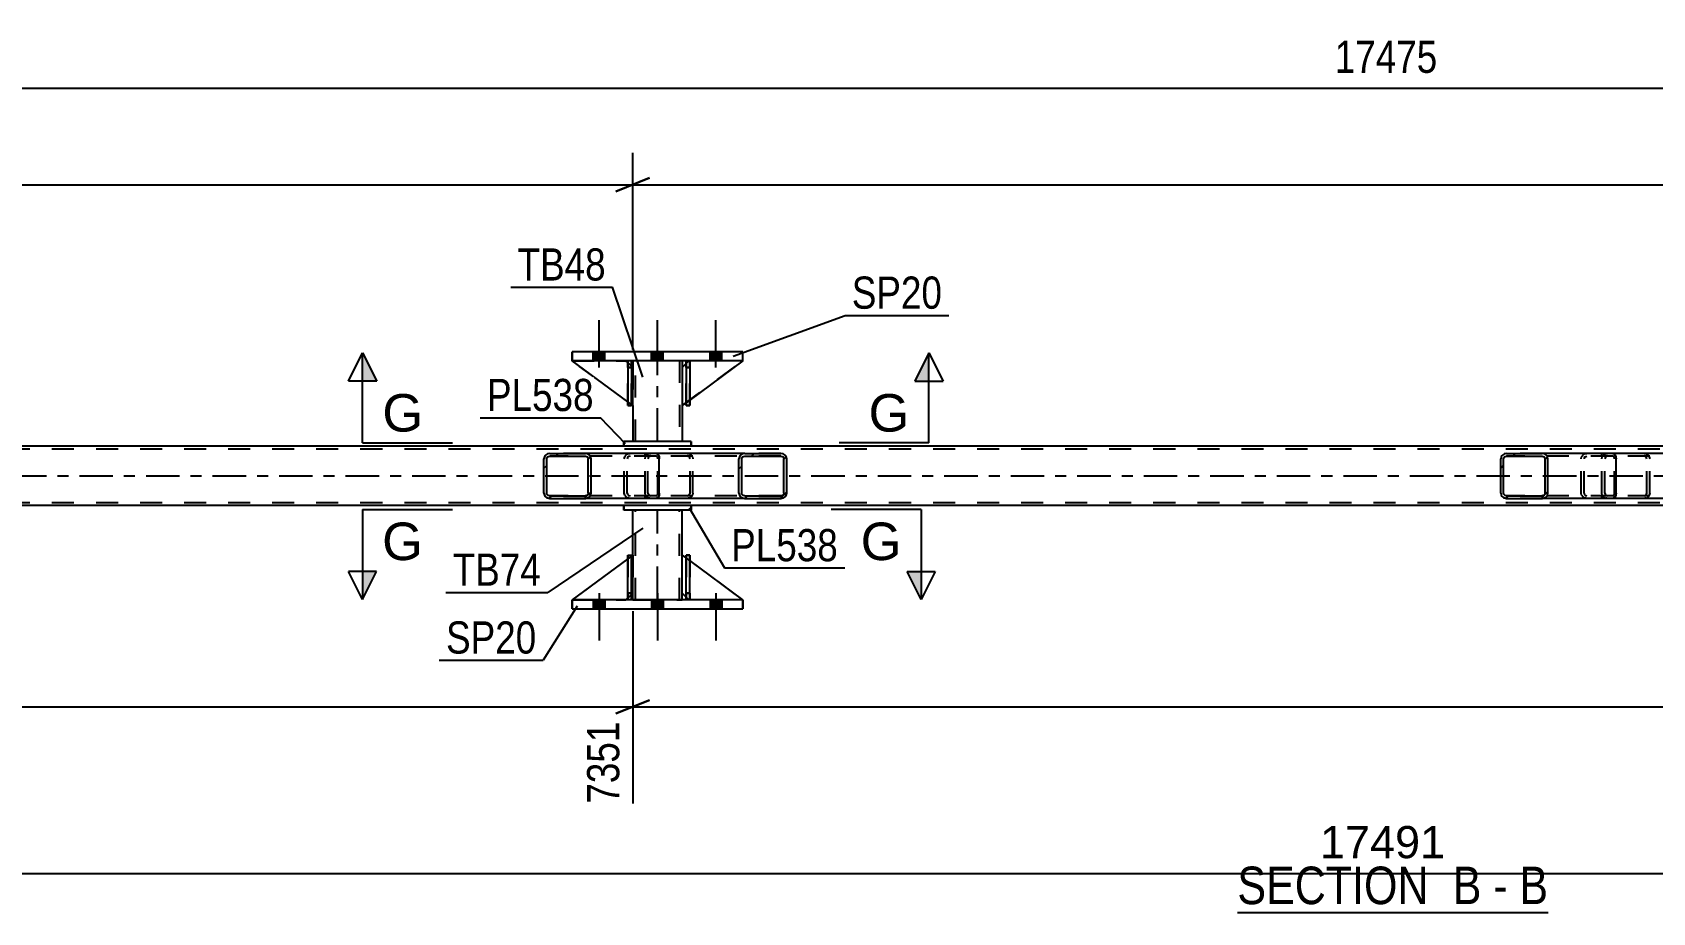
# Model space of a CAD drawing. Header units: millimetres. Extents: x 0 to 1189, y 0 to 841.
# Drawn here: x 277.1 to 421.3, y 343.6 to 422 of the extents above; entities that cross this region are included whole.
import ezdxf

# ---------------------------------------------------------------- set-up
doc = ezdxf.new("R2010")
doc.units = ezdxf.units.MM
doc.linetypes.add('DXK_LINE_DOT2', pattern=[3.9198, 1.9599, -1.9599])
doc.linetypes.add('DXK_LINE_DOT3', pattern=[5.9187, 2.979, -0.9799, 0.9799, -0.9799])
doc.styles.add('Arial', font='ARIAL.TTF', dxfattribs={"height": 0.2})
doc.styles.add('Arial Narrow', font='ARIALN.TTF', dxfattribs={"height": 0.2})

# ---------------------------------------------------------------- blocks, each defined once
blk = doc.blocks.new('Unknown-203723932-12 - 5521')
at = {"color": 6, "linetype": 'Continuous'}
blk.add_line((384.31, 343.6), (411.96, 343.6), dxfattribs=at)
at = {"color": 0, "linetype": 'Continuous'}
for points in [[(402.42, 344.35), (402.42, 347.85), (384.31, 347.85), (384.31, 344.35)], [(406.03, 344.35), (406.03, 347.85), (403.47, 347.85), (403.47, 344.35)], [(408.35, 344.35), (408.35, 347.85), (407.08, 347.85), (407.08, 344.35)], [(411.96, 344.35), (411.96, 347.85), (409.4, 347.85), (409.4, 344.35)]]:
    blk.add_wipeout(points, dxfattribs=at)
at = {"color": 7, "linetype": 'Continuous', "style": 'Arial Narrow'}
for s, p in [('SECTION ', (384.31, 344.35)), ('B', (403.47, 344.35)), ('B', (409.4, 344.35)), ('-', (407.08, 344.35))]:
    blk.add_text(s, height=3.34, dxfattribs=at).set_placement(p)
blk = doc.blocks.new('Bolt-203723932-5644 - 5521')
at = {"linetype": 'Continuous'}
for points in [[(326.99, 392.73), (328.03, 392.73), (328.03, 393.53), (326.99, 393.53)], [(326.99, 392.73), (328.03, 392.73), (328.03, 393.53), (326.99, 393.53)], [(326.99, 392.73), (328.03, 392.73), (328.03, 393.53), (326.99, 393.53)], [(332.19, 392.73), (333.23, 392.73), (333.23, 393.53), (332.19, 393.53)], [(332.19, 392.73), (333.23, 392.73), (333.23, 393.53), (332.19, 393.53)], [(337.39, 392.73), (338.43, 392.73), (338.43, 393.53), (337.39, 393.53)], [(337.39, 392.73), (338.43, 392.73), (338.43, 393.53), (337.39, 393.53)], [(337.39, 392.73), (338.43, 392.73), (338.43, 393.53), (337.39, 393.53)]]:
    blk.add_hatch(color=1, dxfattribs=at).paths.add_polyline_path(points)
at = {"color": 1, "linetype": 'Continuous'}
for p, q in [((327.51, 392.13), (327.51, 396.33)), ((327.51, 392.13), (327.51, 396.33)), ((327.51, 392.13), (327.51, 396.33)), ((332.71, 392.13), (332.71, 396.33)), ((332.71, 392.13), (332.71, 396.33)), ((337.91, 392.13), (337.91, 396.33)), ((337.91, 392.13), (337.91, 396.33)), ((337.91, 392.13), (337.91, 396.33)), ((326.99, 392.73), (326.99, 393.53)), ((326.99, 392.73), (326.99, 393.53)), ((326.99, 392.73), (326.99, 393.53)), ((328.03, 392.73), (328.03, 393.53)), ((328.03, 392.73), (328.03, 393.53)), ((328.03, 392.73), (328.03, 393.53)), ((332.19, 392.73), (332.19, 393.53)), ((332.19, 392.73), (332.19, 393.53)), ((333.23, 392.73), (333.23, 393.53)), ((333.23, 392.73), (333.23, 393.53)), ((337.39, 392.73), (337.39, 393.53)), ((337.39, 392.73), (337.39, 393.53)), ((337.39, 392.73), (337.39, 393.53)), ((338.43, 392.73), (338.43, 393.53)), ((338.43, 392.73), (338.43, 393.53)), ((338.43, 392.73), (338.43, 393.53))]:
    blk.add_line(p, q, dxfattribs=at)
blk = doc.blocks.new('Bolt-203723932-5643 - 5521')
at = {"linetype": 'Continuous'}
for points in [[(328.03, 371.43), (326.99, 371.43), (326.99, 370.63), (328.03, 370.63)], [(328.03, 371.43), (326.99, 371.43), (326.99, 370.63), (328.03, 370.63)], [(328.03, 371.43), (326.99, 371.43), (326.99, 370.63), (328.03, 370.63)], [(333.23, 371.43), (332.19, 371.43), (332.19, 370.63), (333.23, 370.63)], [(333.23, 371.43), (332.19, 371.43), (332.19, 370.63), (333.23, 370.63)], [(338.43, 371.43), (337.39, 371.43), (337.39, 370.63), (338.43, 370.63)], [(338.43, 371.43), (337.39, 371.43), (337.39, 370.63), (338.43, 370.63)], [(338.43, 371.43), (337.39, 371.43), (337.39, 370.63), (338.43, 370.63)]]:
    blk.add_hatch(color=1, dxfattribs=at).paths.add_polyline_path(points)
at = {"color": 1, "linetype": 'Continuous'}
for p, q in [((327.51, 372.03), (327.51, 367.83)), ((327.51, 372.03), (327.51, 367.83)), ((327.51, 372.03), (327.51, 367.83)), ((332.71, 372.03), (332.71, 367.83)), ((332.71, 372.03), (332.71, 367.83)), ((337.91, 372.03), (337.91, 367.83)), ((337.91, 372.03), (337.91, 367.83)), ((337.91, 372.03), (337.91, 367.83)), ((326.99, 371.43), (326.99, 370.63)), ((326.99, 371.43), (326.99, 370.63)), ((326.99, 371.43), (326.99, 370.63)), ((328.03, 371.43), (328.03, 370.63)), ((328.03, 371.43), (328.03, 370.63)), ((328.03, 371.43), (328.03, 370.63)), ((332.19, 371.43), (332.19, 370.63)), ((332.19, 371.43), (332.19, 370.63)), ((333.23, 371.43), (333.23, 370.63)), ((333.23, 371.43), (333.23, 370.63)), ((337.39, 371.43), (337.39, 370.63)), ((337.39, 371.43), (337.39, 370.63)), ((337.39, 371.43), (337.39, 370.63)), ((338.43, 371.43), (338.43, 370.63)), ((338.43, 371.43), (338.43, 370.63)), ((338.43, 371.43), (338.43, 370.63))]:
    blk.add_line(p, q, dxfattribs=at)
blk = doc.blocks.new('Part-203723932-5653 - 5521')
at = {"color": 2, "linetype": 'Continuous'}
for p, q in [((735.49, 385.11), (68.21, 385.11)), ((329.71, 379.83), (165.45, 379.83)), ((585.13, 379.83), (335.71, 379.83))]:
    blk.add_line(p, q, dxfattribs=at)
at = {"color": 7, "linetype": 'DXK_LINE_DOT2'}
for p, q in [((735.49, 384.87), (68.21, 384.87)), ((735.49, 380.07), (68.21, 380.07)), ((335.71, 379.83), (329.71, 379.83))]:
    blk.add_line(p, q, dxfattribs=at)
at = {"color": 7, "linetype": 'DXK_LINE_DOT3'}
blk.add_line((68.21, 382.47), (735.49, 382.47), dxfattribs=at)
blk = doc.blocks.new('Part-203723932-5654 - 5521')
at = {"linetype": 'Continuous'}
h = blk.add_hatch(dxfattribs=at)
h.set_pattern_fill('', scale=0.7, style=0, pattern_type=0)
h.set_pattern_definition([(45, (429.3097, 384.1754), (-1.57154, 1.57154), [])])
h.paths.add_polyline_path([(429.35, 383.99), (429.31, 384.18), (429.2, 384.33), (429.03, 384.44), (428.84, 384.47), (425.6, 384.47), (425.41, 384.44), (425.24, 384.33), (425.13, 384.18), (425.09, 383.99), (425.09, 380.95), (425.13, 380.77), (425.24, 380.61), (425.41, 380.51), (425.6, 380.47), (428.84, 380.47), (429.03, 380.51), (429.2, 380.61), (429.31, 380.77), (429.35, 380.95)])
h.paths.add_polyline_path([(429.07, 380.86), (429.02, 380.78), (428.94, 380.73), (428.84, 380.71), (425.6, 380.71), (425.5, 380.73), (425.42, 380.78), (425.37, 380.86), (425.35, 380.95), (425.35, 383.99), (425.37, 384.08), (425.42, 384.16), (425.5, 384.21), (425.6, 384.23), (428.84, 384.23), (428.94, 384.21), (429.02, 384.16), (429.07, 384.08), (429.09, 383.99), (429.09, 380.95)])
at = {"color": 7, "linetype": 'DXK_LINE_DOT2'}
for p, q in [((416.74, 383.99), (416.78, 384.18)), ((416.74, 380.95), (416.74, 383.99)), ((417.02, 384.08), (417, 383.99)), ((417, 380.95), (417, 383.99)), ((417.07, 384.16), (417.02, 384.08)), ((417.06, 384.44), (417.25, 384.47)), ((417.16, 384.21), (417.07, 384.16)), ((417.25, 384.23), (417.16, 384.21)), ((417.73, 384.47), (417.25, 384.47)), ((428.84, 384.23), (417.25, 384.23)), ((420.49, 384.47), (420.68, 384.44)), ((420.59, 384.21), (420.49, 384.23)), ((420.67, 384.16), (420.59, 384.21)), ((420.72, 384.08), (420.67, 384.16)), ((420.74, 383.99), (420.72, 384.08)), ((420.74, 380.95), (420.74, 383.99)), ((420.96, 384.18), (421, 383.99)), ((421, 380.95), (421, 383.99)), ((428.84, 384.47), (425.6, 384.47)), ((416.78, 380.77), (416.74, 380.95)), ((417, 380.95), (417.02, 380.86)), ((417.02, 380.86), (417.07, 380.78)), ((417.07, 380.78), (417.16, 380.73)), ((417.16, 380.73), (417.25, 380.71)), ((428.84, 380.71), (417.25, 380.71)), ((420.49, 380.71), (420.59, 380.73)), ((420.59, 380.73), (420.67, 380.78)), ((420.67, 380.78), (420.72, 380.86)), ((420.72, 380.86), (420.74, 380.95)), ((421, 380.95), (420.96, 380.77)), ((417.25, 380.47), (417.06, 380.51)), ((417.73, 380.47), (417.25, 380.47)), ((420.68, 380.51), (420.49, 380.47)), ((428.84, 380.47), (425.6, 380.47))]:
    blk.add_line(p, q, dxfattribs=at)
at = {"color": 2, "linetype": 'Continuous'}
for p, q in [((425.6, 384.47), (417.73, 384.47)), ((425.13, 384.18), (425.09, 383.99)), ((425.09, 380.95), (425.09, 383.99)), ((425.35, 383.99), (425.37, 384.08)), ((425.35, 380.95), (425.35, 383.99)), ((425.37, 384.08), (425.42, 384.16)), ((425.6, 384.47), (425.41, 384.44)), ((425.42, 384.16), (425.5, 384.21)), ((425.5, 384.21), (425.6, 384.23)), ((425.6, 384.47), (428.84, 384.47)), ((425.6, 384.23), (428.84, 384.23)), ((429.03, 384.44), (428.84, 384.47)), ((428.84, 384.23), (428.94, 384.21)), ((428.94, 384.21), (429.02, 384.16)), ((429.02, 384.16), (429.07, 384.08)), ((429.07, 384.08), (429.09, 383.99)), ((429.09, 380.95), (429.09, 383.99)), ((429.35, 383.99), (429.31, 384.18)), ((429.35, 380.95), (429.35, 383.99)), ((425.09, 380.95), (425.13, 380.77)), ((425.37, 380.86), (425.35, 380.95)), ((425.42, 380.78), (425.37, 380.86)), ((425.5, 380.73), (425.42, 380.78)), ((425.6, 380.71), (425.5, 380.73)), ((425.6, 380.71), (428.84, 380.71)), ((428.94, 380.73), (428.84, 380.71)), ((429.02, 380.78), (428.94, 380.73)), ((429.07, 380.86), (429.02, 380.78)), ((429.09, 380.95), (429.07, 380.86)), ((429.31, 380.77), (429.35, 380.95)), ((425.6, 380.47), (417.73, 380.47)), ((425.41, 380.51), (425.6, 380.47)), ((425.6, 380.47), (428.84, 380.47)), ((428.84, 380.47), (429.03, 380.51))]:
    blk.add_line(p, q, dxfattribs=at)
at = {"color": 7, "linetype": 'DXK_LINE_DOT2'}
for centre, start, end in [((417.23, 383.97), 110.7583, 155.68), ((420.51, 383.97), 24.32, 69.2417), ((417.23, 380.97), 204.32, 249.2417), ((420.51, 380.97), 290.7583, 335.68)]:
    blk.add_arc(centre, 0.496, start, end, dxfattribs=at)
at = {"color": 2, "linetype": 'Continuous'}
for centre, start, end in [((425.58, 383.97), 110.7583, 155.68), ((428.86, 383.97), 24.32, 69.2417), ((425.58, 380.97), 204.32, 249.2417), ((428.86, 380.97), 290.7583, 335.68)]:
    blk.add_arc(centre, 0.496, start, end, dxfattribs=at)
blk = doc.blocks.new('Part-203723932-5778 - 5521')
at = {"linetype": 'Continuous'}
h = blk.add_hatch(dxfattribs=at)
h.set_pattern_fill('', scale=0.7, style=0, pattern_type=0)
h.set_pattern_definition([(45, (326.7649, 384.1754), (-1.57154, 1.57154), [])])
h.paths.add_polyline_path([(326.8, 383.99), (326.76, 384.18), (326.66, 384.33), (326.49, 384.44), (326.3, 384.47), (323.12, 384.47), (322.92, 384.44), (322.76, 384.33), (322.65, 384.18), (322.61, 383.99), (322.61, 380.95), (322.65, 380.77), (322.76, 380.61), (322.92, 380.51), (323.12, 380.47), (326.3, 380.47), (326.49, 380.51), (326.66, 380.61), (326.76, 380.77), (326.8, 380.95)])
h.paths.add_polyline_path([(326.53, 380.86), (326.48, 380.78), (326.4, 380.73), (326.3, 380.71), (323.12, 380.71), (323.02, 380.73), (322.94, 380.78), (322.88, 380.86), (322.86, 380.95), (322.86, 383.99), (322.88, 384.08), (322.94, 384.16), (323.02, 384.21), (323.12, 384.23), (326.3, 384.23), (326.4, 384.21), (326.48, 384.16), (326.53, 384.08), (326.55, 383.99), (326.55, 380.95)])
at = {"color": 2, "linetype": 'Continuous'}
for p, q in [((322.65, 384.18), (322.61, 383.99)), ((322.61, 380.95), (322.61, 383.99)), ((322.86, 383.99), (322.88, 384.08)), ((322.86, 380.95), (322.86, 383.99)), ((322.88, 384.08), (322.94, 384.16)), ((323.12, 384.47), (322.92, 384.44)), ((322.94, 384.16), (323.02, 384.21)), ((323.02, 384.21), (323.12, 384.23)), ((323.12, 384.47), (326.3, 384.47)), ((323.12, 384.23), (326.3, 384.23)), ((332.6, 384.47), (326.3, 384.47)), ((326.49, 384.44), (326.3, 384.47)), ((326.3, 384.23), (326.4, 384.21)), ((326.4, 384.21), (326.48, 384.16)), ((326.48, 384.16), (326.53, 384.08)), ((326.53, 384.08), (326.55, 383.99)), ((326.55, 380.95), (326.55, 383.99)), ((326.8, 383.99), (326.76, 384.18)), ((326.8, 380.95), (326.8, 383.99)), ((332.6, 384.47), (332.7, 384.44)), ((332.7, 384.44), (332.79, 384.33)), ((332.79, 384.33), (332.85, 384.18)), ((332.85, 384.18), (332.87, 383.99)), ((332.87, 380.95), (332.87, 383.99)), ((322.61, 380.95), (322.65, 380.77)), ((322.88, 380.86), (322.86, 380.95)), ((322.94, 380.78), (322.88, 380.86)), ((323.02, 380.73), (322.94, 380.78)), ((323.12, 380.71), (323.02, 380.73)), ((323.12, 380.71), (326.3, 380.71)), ((326.4, 380.73), (326.3, 380.71)), ((326.48, 380.78), (326.4, 380.73)), ((326.53, 380.86), (326.48, 380.78)), ((326.55, 380.95), (326.53, 380.86)), ((326.76, 380.77), (326.8, 380.95)), ((332.79, 380.61), (332.7, 380.51)), ((332.85, 380.77), (332.79, 380.61)), ((332.87, 380.95), (332.85, 380.77)), ((322.92, 380.51), (323.12, 380.47)), ((323.12, 380.47), (326.3, 380.47)), ((326.3, 380.47), (326.49, 380.51)), ((332.6, 380.47), (326.3, 380.47)), ((332.7, 380.51), (332.6, 380.47))]:
    blk.add_line(p, q, dxfattribs=at)
at = {"color": 7, "linetype": 'DXK_LINE_DOT2'}
for p, q in [((326.3, 384.47), (323.12, 384.47)), ((332.6, 384.23), (323.12, 384.23)), ((329.76, 383.99), (329.8, 384.18)), ((329.76, 380.95), (329.76, 383.99)), ((330.03, 384.08), (330.01, 383.99)), ((330.01, 380.95), (330.01, 383.99)), ((330.09, 384.16), (330.03, 384.08)), ((330.07, 384.44), (330.27, 384.47)), ((330.17, 384.21), (330.09, 384.16)), ((330.27, 384.23), (330.17, 384.21)), ((331.61, 384.23), (331.61, 384.47)), ((332.65, 384.21), (332.6, 384.23)), ((332.7, 384.16), (332.65, 384.21)), ((332.73, 384.08), (332.7, 384.16)), ((332.74, 383.99), (332.73, 384.08)), ((332.74, 380.95), (332.74, 383.99)), ((332.6, 380.71), (323.12, 380.71)), ((329.8, 380.77), (329.76, 380.95)), ((330.01, 380.95), (330.03, 380.86)), ((330.03, 380.86), (330.09, 380.78)), ((330.09, 380.78), (330.11, 380.77)), ((330.11, 380.77), (330.17, 380.73)), ((330.17, 380.73), (330.27, 380.71)), ((331.61, 380.47), (331.61, 380.71)), ((332.6, 380.71), (332.65, 380.73)), ((332.65, 380.73), (332.7, 380.78)), ((332.7, 380.78), (332.73, 380.86)), ((332.73, 380.86), (332.74, 380.95)), ((326.3, 380.47), (323.12, 380.47)), ((330.27, 380.47), (330.07, 380.51))]:
    blk.add_line(p, q, dxfattribs=at)
at = {"color": 2, "linetype": 'Continuous'}
for centre, start, end in [((323.1, 383.98), 111.1941, 156.1506), ((326.31, 383.98), 23.8494, 68.8059), ((323.1, 380.97), 203.8494, 248.8059), ((326.31, 380.97), 291.1941, 336.1506)]:
    blk.add_arc(centre, 0.492, start, end, dxfattribs=at)
at = {"color": 7, "linetype": 'DXK_LINE_DOT2'}
for centre, start, end in [((330.25, 383.98), 111.1941, 156.1506), ((330.25, 380.97), 203.8494, 248.8059)]:
    blk.add_arc(centre, 0.492, start, end, dxfattribs=at)
blk = doc.blocks.new('Part-203723932-5779 - 5521')
at = {"linetype": 'Continuous'}
h = blk.add_hatch(dxfattribs=at)
h.set_pattern_fill('', scale=0.7, style=0, pattern_type=0)
h.set_pattern_definition([(45, (344.1755, 384.1754), (-1.57154, 1.57154), [])])
h.paths.add_polyline_path([(344.21, 383.99), (344.18, 384.18), (344.06, 384.33), (343.9, 384.44), (343.7, 384.47), (340.47, 384.47), (340.27, 384.44), (340.11, 384.33), (340, 384.18), (339.96, 383.99), (339.96, 380.95), (340, 380.77), (340.11, 380.61), (340.27, 380.51), (340.47, 380.47), (343.7, 380.47), (343.9, 380.51), (344.06, 380.61), (344.18, 380.77), (344.21, 380.95)])
h.paths.add_polyline_path([(343.94, 380.86), (343.88, 380.78), (343.8, 380.73), (343.7, 380.71), (340.47, 380.71), (340.37, 380.73), (340.29, 380.78), (340.23, 380.86), (340.21, 380.95), (340.21, 383.99), (340.23, 384.08), (340.29, 384.16), (340.37, 384.21), (340.47, 384.23), (343.7, 384.23), (343.8, 384.21), (343.88, 384.16), (343.94, 384.08), (343.96, 383.99), (343.96, 380.95)])
at = {"color": 7, "linetype": 'DXK_LINE_DOT2'}
for p, q in [((331.61, 383.99), (331.65, 384.18)), ((331.61, 380.95), (331.61, 383.99)), ((331.88, 384.08), (331.86, 383.99)), ((331.86, 380.95), (331.86, 383.99)), ((331.94, 384.16), (331.88, 384.08)), ((331.92, 384.44), (332.12, 384.47)), ((332.02, 384.21), (331.94, 384.16)), ((332.12, 384.23), (332.02, 384.21)), ((332.6, 384.47), (332.12, 384.47)), ((343.7, 384.23), (332.12, 384.23)), ((335.35, 384.47), (335.55, 384.44)), ((335.45, 384.21), (335.35, 384.23)), ((335.53, 384.16), (335.45, 384.21)), ((335.59, 384.08), (335.53, 384.16)), ((335.61, 383.99), (335.59, 384.08)), ((335.61, 380.95), (335.61, 383.99)), ((335.83, 384.18), (335.87, 383.99)), ((335.87, 380.95), (335.87, 383.99)), ((343.7, 384.47), (340.47, 384.47)), ((331.65, 380.77), (331.61, 380.95)), ((331.86, 380.95), (331.88, 380.86)), ((331.88, 380.86), (331.94, 380.78)), ((331.94, 380.78), (332.02, 380.73)), ((332.02, 380.73), (332.12, 380.71)), ((343.7, 380.71), (332.12, 380.71)), ((335.35, 380.71), (335.45, 380.73)), ((335.45, 380.73), (335.53, 380.78)), ((335.53, 380.78), (335.59, 380.86)), ((335.59, 380.86), (335.61, 380.95)), ((335.87, 380.95), (335.83, 380.77)), ((332.12, 380.47), (331.92, 380.51)), ((332.6, 380.47), (332.12, 380.47)), ((335.55, 380.51), (335.35, 380.47)), ((343.7, 380.47), (340.47, 380.47))]:
    blk.add_line(p, q, dxfattribs=at)
at = {"color": 2, "linetype": 'Continuous'}
for p, q in [((340.47, 384.47), (332.6, 384.47)), ((340, 384.18), (339.96, 383.99)), ((339.96, 380.95), (339.96, 383.99)), ((340.21, 383.99), (340.23, 384.08)), ((340.21, 380.95), (340.21, 383.99)), ((340.23, 384.08), (340.29, 384.16)), ((340.47, 384.47), (340.27, 384.44)), ((340.29, 384.16), (340.37, 384.21)), ((340.37, 384.21), (340.47, 384.23)), ((340.47, 384.47), (343.7, 384.47)), ((340.47, 384.23), (343.7, 384.23)), ((343.9, 384.44), (343.7, 384.47)), ((343.7, 384.23), (343.8, 384.21)), ((343.8, 384.21), (343.88, 384.16)), ((343.88, 384.16), (343.94, 384.08)), ((343.94, 384.08), (343.96, 383.99)), ((343.96, 380.95), (343.96, 383.99)), ((344.21, 383.99), (344.18, 384.18)), ((344.21, 380.95), (344.21, 383.99)), ((339.96, 380.95), (340, 380.77)), ((340.23, 380.86), (340.21, 380.95)), ((340.29, 380.78), (340.23, 380.86)), ((340.37, 380.73), (340.29, 380.78)), ((340.47, 380.71), (340.37, 380.73)), ((340.47, 380.71), (343.7, 380.71)), ((343.8, 380.73), (343.7, 380.71)), ((343.88, 380.78), (343.8, 380.73)), ((343.94, 380.86), (343.88, 380.78)), ((343.96, 380.95), (343.94, 380.86)), ((344.18, 380.77), (344.21, 380.95)), ((340.47, 380.47), (332.6, 380.47)), ((340.27, 380.51), (340.47, 380.47)), ((340.47, 380.47), (343.7, 380.47)), ((343.7, 380.47), (343.9, 380.51))]:
    blk.add_line(p, q, dxfattribs=at)
at = {"color": 7, "linetype": 'DXK_LINE_DOT2'}
for centre, start, end in [((332.1, 383.97), 110.7583, 155.68), ((335.37, 383.97), 24.32, 69.2417), ((332.1, 380.97), 204.32, 249.2417), ((335.37, 380.97), 290.7583, 335.68)]:
    blk.add_arc(centre, 0.496, start, end, dxfattribs=at)
at = {"color": 2, "linetype": 'Continuous'}
for centre, start, end in [((340.45, 383.97), 110.7583, 155.68), ((343.72, 383.97), 24.32, 69.2417), ((340.45, 380.97), 204.32, 249.2417), ((343.72, 380.97), 290.7583, 335.68)]:
    blk.add_arc(centre, 0.496, start, end, dxfattribs=at)
blk = doc.blocks.new('Part-203723932-5780 - 5521')
at = {"linetype": 'Continuous'}
h = blk.add_hatch(dxfattribs=at)
h.set_pattern_fill('', scale=0.7, style=0, pattern_type=0)
h.set_pattern_definition([(45, (411.899, 384.1754), (-1.57154, 1.57154), [])])
h.paths.add_polyline_path([(411.94, 383.99), (411.9, 384.18), (411.79, 384.33), (411.63, 384.44), (411.43, 384.47), (408.25, 384.47), (408.06, 384.44), (407.89, 384.33), (407.79, 384.18), (407.75, 383.99), (407.75, 380.95), (407.79, 380.77), (407.89, 380.61), (408.06, 380.51), (408.25, 380.47), (411.43, 380.47), (411.63, 380.51), (411.79, 380.61), (411.9, 380.77), (411.94, 380.95)])
h.paths.add_polyline_path([(411.67, 380.86), (411.61, 380.78), (411.53, 380.73), (411.43, 380.71), (408.25, 380.71), (408.15, 380.73), (408.07, 380.78), (408.02, 380.86), (408, 380.95), (408, 383.99), (408.02, 384.08), (408.07, 384.16), (408.15, 384.21), (408.25, 384.23), (411.43, 384.23), (411.53, 384.21), (411.61, 384.16), (411.67, 384.08), (411.69, 383.99), (411.69, 380.95)])
at = {"color": 2, "linetype": 'Continuous'}
for p, q in [((407.79, 384.18), (407.75, 383.99)), ((407.75, 380.95), (407.75, 383.99)), ((408, 383.99), (408.02, 384.08)), ((408, 380.95), (408, 383.99)), ((408.02, 384.08), (408.07, 384.16)), ((408.25, 384.47), (408.06, 384.44)), ((408.07, 384.16), (408.15, 384.21)), ((408.15, 384.21), (408.25, 384.23)), ((408.25, 384.47), (411.43, 384.47)), ((408.25, 384.23), (411.43, 384.23)), ((417.73, 384.47), (411.43, 384.47)), ((411.63, 384.44), (411.43, 384.47)), ((411.43, 384.23), (411.53, 384.21)), ((411.53, 384.21), (411.61, 384.16)), ((411.61, 384.16), (411.67, 384.08)), ((411.67, 384.08), (411.69, 383.99)), ((411.69, 380.95), (411.69, 383.99)), ((411.94, 383.99), (411.9, 384.18)), ((411.94, 380.95), (411.94, 383.99)), ((417.73, 384.47), (417.84, 384.44)), ((417.84, 384.44), (417.93, 384.33)), ((417.93, 384.33), (417.99, 384.18)), ((417.99, 384.18), (418.01, 383.99)), ((418.01, 380.95), (418.01, 383.99)), ((407.75, 380.95), (407.79, 380.77)), ((408.02, 380.86), (408, 380.95)), ((408.07, 380.78), (408.02, 380.86)), ((408.15, 380.73), (408.07, 380.78)), ((408.25, 380.71), (408.15, 380.73)), ((408.25, 380.71), (411.43, 380.71)), ((411.53, 380.73), (411.43, 380.71)), ((411.61, 380.78), (411.53, 380.73)), ((411.67, 380.86), (411.61, 380.78)), ((411.69, 380.95), (411.67, 380.86)), ((411.9, 380.77), (411.94, 380.95)), ((417.93, 380.61), (417.84, 380.51)), ((417.99, 380.77), (417.93, 380.61)), ((418.01, 380.95), (417.99, 380.77)), ((408.06, 380.51), (408.25, 380.47)), ((408.25, 380.47), (411.43, 380.47)), ((411.43, 380.47), (411.63, 380.51)), ((417.73, 380.47), (411.43, 380.47)), ((417.84, 380.51), (417.73, 380.47))]:
    blk.add_line(p, q, dxfattribs=at)
at = {"color": 7, "linetype": 'DXK_LINE_DOT2'}
for p, q in [((411.43, 384.47), (408.25, 384.47)), ((417.73, 384.23), (408.25, 384.23)), ((414.9, 383.99), (414.94, 384.18)), ((414.9, 380.95), (414.9, 383.99)), ((415.17, 384.08), (415.15, 383.99)), ((415.15, 380.95), (415.15, 383.99)), ((415.22, 384.16), (415.17, 384.08)), ((415.21, 384.44), (415.4, 384.47)), ((415.22, 384.16), (415.24, 384.18)), ((415.24, 384.18), (415.3, 384.21)), ((415.3, 384.21), (415.4, 384.23)), ((416.74, 384.23), (416.74, 384.47)), ((417.79, 384.21), (417.73, 384.23)), ((417.83, 384.16), (417.79, 384.21)), ((417.86, 384.08), (417.83, 384.16)), ((417.87, 383.99), (417.86, 384.08)), ((417.87, 380.95), (417.87, 383.99)), ((417.73, 380.71), (408.25, 380.71)), ((414.94, 380.77), (414.9, 380.95)), ((415.15, 380.95), (415.17, 380.86)), ((415.17, 380.86), (415.22, 380.78)), ((415.22, 380.78), (415.24, 380.77)), ((415.24, 380.77), (415.3, 380.73)), ((415.3, 380.73), (415.4, 380.71)), ((416.74, 380.47), (416.74, 380.71)), ((417.73, 380.71), (417.79, 380.73)), ((417.79, 380.73), (417.83, 380.78)), ((417.83, 380.78), (417.86, 380.86)), ((417.86, 380.86), (417.87, 380.95)), ((411.43, 380.47), (408.25, 380.47)), ((415.4, 380.47), (415.21, 380.51))]:
    blk.add_line(p, q, dxfattribs=at)
at = {"color": 2, "linetype": 'Continuous'}
for centre, start, end in [((408.24, 383.98), 111.1941, 156.1506), ((411.45, 383.98), 23.8494, 68.8059), ((408.24, 380.97), 203.8494, 248.8059), ((411.45, 380.97), 291.1941, 336.1506)]:
    blk.add_arc(centre, 0.492, start, end, dxfattribs=at)
at = {"color": 7, "linetype": 'DXK_LINE_DOT2'}
for centre, start, end in [((415.39, 383.98), 111.1941, 156.1506), ((415.39, 380.97), 203.8494, 248.8059)]:
    blk.add_arc(centre, 0.492, start, end, dxfattribs=at)
blk = doc.blocks.new('Part-203723932-5790 - 5521')
at = {"color": 2, "linetype": 'Continuous'}
for p, q in [((330.51, 392.73), (330.51, 392.13)), ((334.91, 392.73), (334.91, 392.13)), ((330.51, 388.73), (330.51, 385.53)), ((334.91, 388.73), (334.91, 385.53))]:
    blk.add_line(p, q, dxfattribs=at)
at = {"color": 7, "linetype": 'DXK_LINE_DOT2'}
for p, q in [((334.91, 392.73), (330.51, 392.73)), ((330.51, 392.13), (330.51, 388.73)), ((330.75, 385.53), (330.75, 392.73)), ((334.67, 392.73), (334.67, 385.53)), ((334.91, 392.13), (334.91, 388.73)), ((334.91, 385.53), (330.51, 385.53))]:
    blk.add_line(p, q, dxfattribs=at)
at = {"color": 7, "linetype": 'DXK_LINE_DOT3'}
blk.add_line((332.71, 385.53), (332.71, 392.73), dxfattribs=at)
blk = doc.blocks.new('Part-203723932-5811 - 5521')
at = {"color": 2, "linetype": 'Continuous'}
for p, q in [((335.71, 385.53), (329.71, 385.53)), ((329.71, 385.13), (329.71, 385.53)), ((335.71, 385.13), (329.71, 385.13)), ((335.71, 385.53), (335.71, 385.13)), ((335.71, 385.53), (335.71, 385.53)), ((335.71, 385.13), (335.71, 385.13))]:
    blk.add_line(p, q, dxfattribs=at)
at = {"color": 7, "linetype": 'DXK_LINE_DOT2'}
for p, q in [((329.71, 385.53), (329.71, 385.13)), ((335.71, 385.13), (335.71, 385.53))]:
    blk.add_line(p, q, dxfattribs=at)
blk = doc.blocks.new('Part-203723932-5816 - 5521')
at = {"color": 2, "linetype": 'Continuous'}
for p, q in [((335.71, 379.83), (329.71, 379.83)), ((329.71, 379.43), (329.71, 379.83)), ((335.71, 379.43), (329.71, 379.43)), ((335.71, 379.83), (335.71, 379.43)), ((335.71, 379.83), (335.71, 379.83)), ((335.71, 379.43), (335.71, 379.43))]:
    blk.add_line(p, q, dxfattribs=at)
at = {"color": 7, "linetype": 'DXK_LINE_DOT2'}
for p, q in [((329.71, 379.83), (329.71, 379.43)), ((335.71, 379.43), (335.71, 379.83))]:
    blk.add_line(p, q, dxfattribs=at)
blk = doc.blocks.new('Part-203723932-5821 - 5521')
at = {"color": 2, "linetype": 'Continuous'}
for p, q in [((330.51, 375.43), (330.51, 379.43)), ((334.91, 375.43), (334.91, 379.43)), ((330.51, 371.43), (330.51, 372.03)), ((334.91, 371.43), (334.91, 372.03))]:
    blk.add_line(p, q, dxfattribs=at)
at = {"color": 7, "linetype": 'DXK_LINE_DOT2'}
for p, q in [((334.91, 379.43), (330.51, 379.43)), ((330.75, 371.43), (330.75, 379.43)), ((334.67, 371.43), (334.67, 379.43)), ((330.51, 372.03), (330.51, 375.43)), ((334.91, 372.03), (334.91, 375.43)), ((330.51, 371.43), (334.91, 371.43))]:
    blk.add_line(p, q, dxfattribs=at)
at = {"color": 7, "linetype": 'DXK_LINE_DOT3'}
blk.add_line((332.71, 371.43), (332.71, 379.43), dxfattribs=at)
blk = doc.blocks.new('Part-203723932-5826 - 5521')
at = {"color": 2, "linetype": 'Continuous'}
for p, q in [((340.31, 393.53), (325.11, 393.53)), ((325.11, 392.73), (325.11, 393.53)), ((340.31, 392.73), (325.11, 392.73)), ((340.31, 392.73), (340.31, 393.53))]:
    blk.add_line(p, q, dxfattribs=at)
at = {"color": 7, "linetype": 'DXK_LINE_DOT2'}
for p, q in [((325.11, 393.53), (325.11, 392.73)), ((340.31, 392.73), (340.31, 393.53))]:
    blk.add_line(p, q, dxfattribs=at)
blk = doc.blocks.new('Part-203723932-5831 - 5521')
at = {"color": 2, "linetype": 'Continuous'}
for p, q in [((325.11, 370.63), (325.11, 371.43)), ((340.31, 371.43), (325.11, 371.43)), ((325.11, 370.63), (340.31, 370.63)), ((340.31, 370.63), (340.31, 371.43))]:
    blk.add_line(p, q, dxfattribs=at)
at = {"color": 7, "linetype": 'DXK_LINE_DOT2'}
for p, q in [((325.11, 371.43), (325.11, 370.63)), ((340.31, 371.43), (340.31, 370.63))]:
    blk.add_line(p, q, dxfattribs=at)
blk = doc.blocks.new('Part-203723932-5832 - 5521')
at = {"color": 7, "linetype": 'DXK_LINE_DOT2'}
for p, q in [((330.07, 392.13), (330.07, 392.73)), ((330.07, 392.73), (330.07, 392.73)), ((330.07, 392.73), (330.07, 388.73)), ((330.39, 392.73), (330.07, 392.73)), ((330.07, 388.73), (330.07, 392.13)), ((330.07, 392.13), (330.39, 392.13)), ((330.39, 392.13), (330.39, 392.73)), ((330.39, 388.73), (330.39, 392.73)), ((330.39, 392.13), (330.39, 388.73)), ((330.07, 388.73), (330.39, 388.73))]:
    blk.add_line(p, q, dxfattribs=at)
blk = doc.blocks.new('Part-203723932-5833 - 5521')
at = {"color": 7, "linetype": 'DXK_LINE_DOT2'}
for p, q in [((335.27, 392.13), (335.27, 392.73)), ((335.27, 392.73), (335.27, 392.73)), ((335.27, 392.73), (335.27, 388.73)), ((335.59, 392.73), (335.27, 392.73)), ((335.27, 388.73), (335.27, 392.13)), ((335.27, 392.13), (335.59, 392.13)), ((335.59, 392.13), (335.59, 392.73)), ((335.59, 388.73), (335.59, 392.73)), ((335.59, 392.13), (335.59, 388.73)), ((335.27, 388.73), (335.59, 388.73))]:
    blk.add_line(p, q, dxfattribs=at)
blk = doc.blocks.new('Part-203723932-5834 - 5521')
at = {"color": 2, "linetype": 'Continuous'}
for p, q in [((330.39, 392.73), (330.07, 392.73)), ((330.07, 392.73), (330.07, 388.73)), ((330.39, 392.73), (330.39, 392.73)), ((330.39, 392.73), (330.39, 388.73)), ((330.39, 388.73), (330.07, 388.73))]:
    blk.add_line(p, q, dxfattribs=at)
at = {"color": 7, "linetype": 'DXK_LINE_DOT2'}
for p, q in [((330.07, 392.13), (330.07, 392.73)), ((330.39, 392.13), (330.07, 392.13)), ((330.07, 392.13), (330.07, 388.73)), ((330.39, 392.13), (330.39, 392.73)), ((330.39, 392.73), (330.39, 392.73)), ((330.39, 388.73), (330.39, 392.13))]:
    blk.add_line(p, q, dxfattribs=at)
blk = doc.blocks.new('Part-203723932-5835 - 5521')
at = {"color": 2, "linetype": 'Continuous'}
for p, q in [((335.59, 392.73), (335.27, 392.73)), ((335.27, 392.73), (335.27, 388.73)), ((335.59, 392.73), (335.59, 392.73)), ((335.59, 392.73), (335.59, 388.73)), ((335.59, 388.73), (335.27, 388.73))]:
    blk.add_line(p, q, dxfattribs=at)
at = {"color": 7, "linetype": 'DXK_LINE_DOT2'}
for p, q in [((335.27, 392.13), (335.27, 392.73)), ((335.59, 392.13), (335.27, 392.13)), ((335.27, 392.13), (335.27, 388.73)), ((335.59, 392.13), (335.59, 392.73)), ((335.59, 392.73), (335.59, 392.73)), ((335.59, 388.73), (335.59, 392.13))]:
    blk.add_line(p, q, dxfattribs=at)
blk = doc.blocks.new('Part-203723932-5836 - 5521')
at = {"color": 2, "linetype": 'Continuous'}
for p, q in [((330.07, 389.06), (325.11, 392.73)), ((330.07, 392.58), (329.91, 392.73)), ((330.51, 392.13), (330.39, 392.26)), ((330.51, 392.13), (330.51, 392.13)), ((330.51, 388.73), (330.51, 392.13)), ((330.39, 388.83), (330.51, 388.73)), ((330.51, 388.73), (330.51, 388.73))]:
    blk.add_line(p, q, dxfattribs=at)
at = {"color": 7, "linetype": 'DXK_LINE_DOT2'}
for p, q in [((329.91, 392.73), (325.11, 392.73)), ((329.91, 392.73), (330.51, 392.13)), ((330.39, 392.26), (330.07, 392.58)), ((330.51, 392.13), (330.51, 388.73)), ((330.39, 388.83), (330.07, 389.06))]:
    blk.add_line(p, q, dxfattribs=at)
blk = doc.blocks.new('Part-203723932-5837 - 5521')
at = {"color": 7, "linetype": 'DXK_LINE_DOT2'}
for p, q in [((330.51, 388.73), (325.11, 392.73)), ((325.11, 392.73), (329.91, 392.73)), ((329.91, 392.73), (330.51, 392.13)), ((330.51, 392.13), (329.91, 392.73)), ((330.51, 392.13), (330.51, 388.73)), ((330.51, 392.13), (330.51, 392.13)), ((330.51, 392.13), (330.51, 388.73))]:
    blk.add_line(p, q, dxfattribs=at)
blk = doc.blocks.new('Part-203723932-5838 - 5521')
at = {"color": 2, "linetype": 'Continuous'}
for p, q in [((335.27, 392.49), (334.91, 392.13)), ((334.91, 392.13), (334.91, 388.73)), ((340.31, 392.73), (335.59, 389.23)), ((335.27, 388.99), (334.91, 388.73))]:
    blk.add_line(p, q, dxfattribs=at)
at = {"color": 7, "linetype": 'DXK_LINE_DOT2'}
for p, q in [((335.51, 392.73), (335.27, 392.49)), ((340.31, 392.73), (335.51, 392.73)), ((335.59, 389.23), (335.27, 388.99))]:
    blk.add_line(p, q, dxfattribs=at)
blk = doc.blocks.new('Part-203723932-5839 - 5521')
at = {"color": 7, "linetype": 'DXK_LINE_DOT2'}
for p, q in [((335.51, 392.73), (334.91, 392.13)), ((334.91, 388.73), (340.31, 392.73)), ((334.91, 392.13), (334.91, 388.73)), ((340.31, 392.73), (335.51, 392.73))]:
    blk.add_line(p, q, dxfattribs=at)
blk = doc.blocks.new('Part-203723932-5840 - 5521')
at = {"color": 7, "linetype": 'DXK_LINE_DOT2'}
for p, q in [((330.07, 375.43), (330.39, 375.43)), ((330.07, 372.03), (330.07, 375.43)), ((330.07, 375.43), (330.07, 371.43)), ((330.39, 375.43), (330.39, 372.03)), ((330.39, 371.43), (330.39, 375.34)), ((330.39, 372.03), (330.07, 372.03)), ((330.07, 371.43), (330.07, 372.03)), ((330.39, 372.03), (330.39, 371.43)), ((330.39, 371.43), (330.07, 371.43)), ((330.39, 371.43), (330.39, 371.43))]:
    blk.add_line(p, q, dxfattribs=at)
blk = doc.blocks.new('Part-203723932-5841 - 5521')
at = {"color": 7, "linetype": 'DXK_LINE_DOT2'}
for p, q in [((335.59, 375.43), (335.27, 375.43)), ((335.27, 372.03), (335.27, 375.43)), ((335.27, 375.43), (335.27, 371.43)), ((335.59, 375.43), (335.59, 372.03)), ((335.59, 371.43), (335.59, 375.43)), ((335.59, 372.03), (335.27, 372.03)), ((335.27, 371.43), (335.27, 372.03)), ((335.59, 372.03), (335.59, 371.43)), ((335.59, 371.43), (335.27, 371.43)), ((335.59, 371.43), (335.59, 371.43))]:
    blk.add_line(p, q, dxfattribs=at)
blk = doc.blocks.new('Part-203723932-5842 - 5521')
at = {"color": 2, "linetype": 'Continuous'}
for p, q in [((330.07, 371.43), (330.07, 375.43)), ((330.07, 375.43), (330.39, 375.43)), ((330.39, 371.43), (330.39, 375.43)), ((330.07, 371.43), (330.07, 371.43)), ((330.39, 371.43), (330.07, 371.43))]:
    blk.add_line(p, q, dxfattribs=at)
at = {"color": 7, "linetype": 'DXK_LINE_DOT2'}
for p, q in [((330.07, 375.43), (330.07, 372.03)), ((330.39, 372.03), (330.39, 375.43)), ((330.07, 372.03), (330.07, 371.43)), ((330.07, 372.03), (330.39, 372.03)), ((330.39, 371.43), (330.39, 372.03)), ((330.39, 371.43), (330.39, 371.43))]:
    blk.add_line(p, q, dxfattribs=at)
blk = doc.blocks.new('Part-203723932-5843 - 5521')
at = {"color": 2, "linetype": 'Continuous'}
for p, q in [((335.27, 371.43), (335.27, 375.43)), ((335.27, 375.43), (335.59, 375.43)), ((335.59, 371.43), (335.59, 375.43)), ((335.27, 371.43), (335.27, 371.43)), ((335.59, 371.43), (335.27, 371.43))]:
    blk.add_line(p, q, dxfattribs=at)
at = {"color": 7, "linetype": 'DXK_LINE_DOT2'}
for p, q in [((335.27, 375.43), (335.27, 372.03)), ((335.59, 372.03), (335.59, 375.43)), ((335.27, 372.03), (335.27, 371.43)), ((335.27, 372.03), (335.59, 372.03)), ((335.59, 371.43), (335.59, 372.03)), ((335.59, 371.43), (335.59, 371.43))]:
    blk.add_line(p, q, dxfattribs=at)
blk = doc.blocks.new('Part-203723932-5844 - 5521')
at = {"color": 2, "linetype": 'Continuous'}
for p, q in [((330.07, 375.1), (325.11, 371.43)), ((330.51, 375.43), (330.39, 375.34)), ((330.51, 372.03), (330.51, 375.43)), ((330.51, 372.03), (330.39, 371.91)), ((330.51, 372.03), (330.51, 372.03)), ((330.07, 371.59), (329.91, 371.43))]:
    blk.add_line(p, q, dxfattribs=at)
at = {"color": 7, "linetype": 'DXK_LINE_DOT2'}
for p, q in [((330.39, 375.34), (330.07, 375.1)), ((330.51, 372.03), (330.51, 375.43)), ((330.51, 372.03), (329.91, 371.43)), ((325.11, 371.43), (329.91, 371.43)), ((330.39, 371.91), (330.07, 371.59))]:
    blk.add_line(p, q, dxfattribs=at)
blk = doc.blocks.new('Part-203723932-5845 - 5521')
at = {"color": 7, "linetype": 'DXK_LINE_DOT2'}
for p, q in [((330.51, 375.43), (325.11, 371.43)), ((330.51, 372.03), (330.51, 375.43)), ((330.51, 375.43), (330.51, 372.03)), ((329.91, 371.43), (330.51, 372.03)), ((330.51, 372.03), (329.91, 371.43)), ((330.51, 372.03), (330.51, 372.03)), ((325.11, 371.43), (329.91, 371.43))]:
    blk.add_line(p, q, dxfattribs=at)
blk = doc.blocks.new('Part-203723932-5846 - 5521')
at = {"color": 2, "linetype": 'Continuous'}
for p, q in [((334.91, 372.03), (334.91, 375.43)), ((335.27, 375.17), (334.91, 375.43)), ((340.31, 371.43), (335.59, 374.93)), ((335.27, 371.68), (334.91, 372.03))]:
    blk.add_line(p, q, dxfattribs=at)
at = {"color": 7, "linetype": 'DXK_LINE_DOT2'}
for p, q in [((335.59, 374.93), (335.27, 375.17)), ((335.51, 371.43), (335.27, 371.68)), ((340.31, 371.43), (335.51, 371.43)), ((340.31, 371.43), (340.31, 371.43)), ((340.31, 371.43), (340.31, 371.43))]:
    blk.add_line(p, q, dxfattribs=at)
blk = doc.blocks.new('Part-203723932-5847 - 5521')
at = {"color": 7, "linetype": 'DXK_LINE_DOT2'}
for p, q in [((334.91, 372.03), (334.91, 375.43)), ((334.91, 375.43), (340.31, 371.43)), ((335.51, 371.43), (334.91, 372.03)), ((340.31, 371.43), (335.51, 371.43))]:
    blk.add_line(p, q, dxfattribs=at)
blk = doc.blocks.new('StraightDimension-203723932-5954 - 5521')
at = {"color": 7, "linetype": 'Continuous'}
for p, q in [((330.51, 393.73), (330.51, 411.25)), ((332.01, 409), (329.01, 407.8)), ((330.51, 408.4), (585.93, 408.4))]:
    blk.add_line(p, q, dxfattribs=at)
blk = doc.blocks.new('StraightDimension-203723932-5976 - 5521')
at = {"color": 7, "linetype": 'Continuous'}
for p, q in [((330.51, 370.43), (330.51, 353.3)), ((160.25, 361.91), (330.51, 361.91)), ((329.01, 361.31), (332.01, 362.51))]:
    blk.add_line(p, q, dxfattribs=at)
at = {"color": 0, "linetype": 'Continuous'}
blk.add_wipeout([(329.91, 361.21), (325.71, 361.21), (325.71, 352.7), (329.91, 352.7)], dxfattribs=at)
at = {"color": 3, "linetype": 'Continuous', "style": 'Arial Narrow'}
blk.add_text('7351', height=2.863, rotation=90.0002, dxfattribs=at).set_placement((329.31, 353.3))
blk = doc.blocks.new('StraightDimension-203723932-5948 - 5521')
at = {"color": 7, "linetype": 'Continuous'}
for p, q in [((330.51, 393.73), (330.51, 411.25)), ((160.25, 408.4), (330.51, 408.4)), ((329.01, 407.8), (332.01, 409))]:
    blk.add_line(p, q, dxfattribs=at)
blk = doc.blocks.new('StraightDimension-203723932-5987 - 5521')
at = {"color": 7, "linetype": 'Continuous'}
for p, q in [((330.51, 370.43), (330.51, 353.3)), ((332.01, 362.51), (329.01, 361.31)), ((330.51, 361.91), (585.93, 361.91))]:
    blk.add_line(p, q, dxfattribs=at)
blk = doc.blocks.new('StraightDimension-203723932-6004 - 5521')
at = {"color": 7, "linetype": 'Continuous'}
blk.add_line((59.59, 417.01), (735.49, 417.01), dxfattribs=at)
at = {"color": 0}
blk.add_wipeout([(402.71, 417.76), (402.71, 421.96), (392.37, 421.96), (392.37, 417.76)], dxfattribs=at)
at = {"color": 3, "style": 'Arial Narrow'}
blk.add_text('17475', height=2.863, dxfattribs=at).set_placement((392.97, 418.36))
blk = doc.blocks.new('StraightDimension-203723932-6025 - 5521')
at = {"color": 7, "linetype": 'Continuous'}
blk.add_line((58.95, 347.09), (735.49, 347.09), dxfattribs=at)
at = {"color": 0}
blk.add_wipeout([(403.37, 347.84), (403.37, 352.04), (391.06, 352.04), (391.06, 347.84)], dxfattribs=at)
at = {"color": 3, "style": 'Arial'}
blk.add_text('17491', height=2.865, dxfattribs=at).set_placement((391.66, 348.44))
blk = doc.blocks.new('Mark-203723932-5786 - 5521')
at = {"color": 0}
blk.add_wipeout([(328.12, 399.87), (328.12, 402.87), (320.26, 402.87), (320.26, 399.87)], dxfattribs=at)
blk.add_wipeout([(328.12, 399.87), (328.12, 402.87), (320.26, 402.87), (320.26, 399.87)], dxfattribs=at)
at = {"color": 30, "linetype": 'Continuous'}
for p in [(319.66, 399.27), (331.41, 391.28)]:
    blk.add_line(p, (328.72, 399.27), dxfattribs=at)
at = {"color": 3, "style": 'Arial Narrow'}
blk.add_text('TB48', height=2.863, dxfattribs=at).set_placement((320.26, 399.87))
blk = doc.blocks.new('Mark-203723932-5807 - 5521')
at = {"color": 0}
blk.add_wipeout([(327.05, 388.25), (327.05, 391.25), (317.54, 391.25), (317.54, 388.25)], dxfattribs=at)
blk.add_wipeout([(327.05, 388.25), (327.05, 391.25), (317.54, 391.25), (317.54, 388.25)], dxfattribs=at)
at = {"color": 30, "linetype": 'Continuous'}
for p in [(316.94, 387.65), (329.88, 385.34)]:
    blk.add_line(p, (327.65, 387.65), dxfattribs=at)
at = {"color": 3, "style": 'Arial Narrow'}
blk.add_text('PL538', height=2.863, dxfattribs=at).set_placement((317.54, 388.25))
blk = doc.blocks.new('Mark-203723932-5812 - 5521')
at = {"color": 0}
blk.add_wipeout([(348.77, 374.88), (348.77, 377.88), (339.27, 377.88), (339.27, 374.88)], dxfattribs=at)
blk.add_wipeout([(348.77, 374.88), (348.77, 377.88), (339.27, 377.88), (339.27, 374.88)], dxfattribs=at)
at = {"color": 30, "linetype": 'Continuous'}
for p, q in [((335.52, 379.62), (338.67, 374.28)), ((338.67, 374.28), (349.37, 374.28))]:
    blk.add_line(p, q, dxfattribs=at)
at = {"color": 3, "style": 'Arial Narrow'}
blk.add_text('PL538', height=2.863, dxfattribs=at).set_placement((339.27, 374.88))
blk = doc.blocks.new('Mark-203723932-5817 - 5521')
at = {"color": 0}
blk.add_wipeout([(322.35, 372.7), (322.35, 375.7), (314.49, 375.7), (314.49, 372.7)], dxfattribs=at)
blk.add_wipeout([(322.35, 372.7), (322.35, 375.7), (314.49, 375.7), (314.49, 372.7)], dxfattribs=at)
at = {"color": 30, "linetype": 'Continuous'}
for p in [(331.41, 377.82), (313.89, 372.1)]:
    blk.add_line(p, (322.95, 372.1), dxfattribs=at)
at = {"color": 3, "style": 'Arial Narrow'}
blk.add_text('TB74', height=2.863, dxfattribs=at).set_placement((314.49, 372.7))
blk = doc.blocks.new('Mark-203723932-5822 - 5521')
at = {"color": 0}
blk.add_wipeout([(358.04, 397.36), (358.04, 400.36), (350, 400.36), (350, 397.36)], dxfattribs=at)
blk.add_wipeout([(358.04, 397.36), (358.04, 400.36), (350, 400.36), (350, 397.36)], dxfattribs=at)
at = {"color": 30, "linetype": 'Continuous'}
for p, q in [((339.46, 393.13), (349.4, 396.76)), ((349.4, 396.76), (358.64, 396.76))]:
    blk.add_line(p, q, dxfattribs=at)
at = {"color": 3, "style": 'Arial Narrow'}
blk.add_text('SP20', height=2.863, dxfattribs=at).set_placement((350, 397.36))
blk = doc.blocks.new('Mark-203723932-5827 - 5521')
at = {"color": 0}
blk.add_wipeout([(321.93, 366.66), (321.93, 369.66), (313.9, 369.66), (313.9, 366.66)], dxfattribs=at)
blk.add_wipeout([(321.93, 366.66), (321.93, 369.66), (313.9, 369.66), (313.9, 366.66)], dxfattribs=at)
at = {"color": 30, "linetype": 'Continuous'}
for p in [(325.58, 370.88), (313.3, 366.06)]:
    blk.add_line(p, (322.53, 366.06), dxfattribs=at)
at = {"color": 3, "style": 'Arial Narrow'}
blk.add_text('SP20', height=2.863, dxfattribs=at).set_placement((313.9, 366.66))
blk = doc.blocks.new('SectionMark-203723932-6099 - 5521')
at = {"linetype": 'Continuous'}
for points in [[(306.46, 373.98), (307.71, 373.98), (306.46, 371.48)], [(354.92, 373.98), (356.17, 373.98), (356.17, 371.48)]]:
    blk.add_hatch(color=6, dxfattribs=at).paths.add_polyline_path(points)
at = {"color": 6, "linetype": 'Continuous'}
for p, q in [((306.46, 379.48), (314.46, 379.48)), ((306.46, 379.48), (306.46, 371.48)), ((356.17, 379.48), (348.17, 379.48)), ((356.17, 379.48), (356.17, 371.48)), ((306.46, 371.48), (305.21, 373.98)), ((307.71, 373.98), (305.21, 373.98)), ((306.46, 371.48), (307.71, 373.98)), ((354.92, 373.98), (357.42, 373.98)), ((356.17, 371.48), (354.92, 373.98)), ((357.42, 373.98), (356.17, 371.48))]:
    blk.add_line(p, q, dxfattribs=at)
at = {"color": 0, "linetype": 'Continuous'}
for points in [[(311.84, 374.98), (311.84, 378.48), (308.21, 378.48), (308.21, 374.98)], [(354.42, 374.98), (354.42, 378.48), (350.79, 378.48), (350.79, 374.98)]]:
    blk.add_wipeout(points, dxfattribs=at)
at = {"color": 3, "linetype": 'Continuous', "style": 'Arial'}
for p in [(308.21, 374.98), (350.79, 374.98)]:
    blk.add_text('G', height=3.34, dxfattribs=at).set_placement(p)
blk = doc.blocks.new('SectionMark-203723932-6103 - 5521')
at = {"linetype": 'Continuous'}
for points in [[(307.73, 390.92), (306.48, 390.92), (306.48, 393.42)], [(356.87, 390.92), (355.62, 390.92), (356.87, 393.42)]]:
    blk.add_hatch(color=6, dxfattribs=at).paths.add_polyline_path(points)
at = {"color": 6, "linetype": 'Continuous'}
for p, q in [((305.23, 390.92), (306.48, 393.42)), ((306.48, 385.42), (306.48, 393.42)), ((306.48, 393.42), (307.73, 390.92)), ((356.87, 393.42), (355.62, 390.92)), ((356.87, 385.42), (356.87, 393.42)), ((356.87, 393.42), (358.12, 390.92)), ((307.73, 390.92), (305.23, 390.92)), ((355.62, 390.92), (358.12, 390.92)), ((306.48, 385.42), (314.48, 385.42)), ((356.87, 385.42), (348.87, 385.42))]:
    blk.add_line(p, q, dxfattribs=at)
at = {"color": 0, "linetype": 'Continuous'}
for points in [[(311.86, 386.42), (311.86, 389.92), (308.23, 389.92), (308.23, 386.42)], [(355.12, 386.42), (355.12, 389.92), (351.49, 389.92), (351.49, 386.42)]]:
    blk.add_wipeout(points, dxfattribs=at)
at = {"color": 3, "linetype": 'Continuous', "style": 'Arial'}
for p in [(308.23, 386.42), (351.49, 386.42)]:
    blk.add_text('G', height=3.34, dxfattribs=at).set_placement(p)

msp = doc.modelspace()

# ---------------------------------------------------------------- block references
for name in ['Bolt-203723932-5644 - 5521', 'Part-203723932-5826 - 5521', 'Part-203723932-5836 - 5521', 'Part-203723932-5837 - 5521', 'Part-203723932-5832 - 5521', 'Part-203723932-5834 - 5521', 'Part-203723932-5790 - 5521', 'Part-203723932-5838 - 5521', 'Part-203723932-5839 - 5521', 'Part-203723932-5833 - 5521', 'Part-203723932-5835 - 5521', 'Part-203723932-5653 - 5521', 'Part-203723932-5811 - 5521', 'Part-203723932-5778 - 5521', 'Part-203723932-5779 - 5521', 'Part-203723932-5780 - 5521', 'Part-203723932-5654 - 5521', 'Part-203723932-5816 - 5521', 'Part-203723932-5821 - 5521', 'Part-203723932-5844 - 5521', 'Part-203723932-5845 - 5521', 'Part-203723932-5840 - 5521', 'Part-203723932-5842 - 5521', 'Part-203723932-5846 - 5521', 'Part-203723932-5847 - 5521', 'Part-203723932-5841 - 5521', 'Part-203723932-5843 - 5521', 'Bolt-203723932-5643 - 5521', 'Part-203723932-5831 - 5521', 'Unknown-203723932-12 - 5521']:
    msp.add_blockref(name, (0, 0))

# ---------------------------------------------------------------- next in the draw order: block references
for name in ['StraightDimension-203723932-5954 - 5521', 'StraightDimension-203723932-5976 - 5521']:
    msp.add_blockref(name, (0, 0))

# ---------------------------------------------------------------- next in the draw order: block references
for name in ['StraightDimension-203723932-5948 - 5521', 'StraightDimension-203723932-5987 - 5521']:
    msp.add_blockref(name, (0, 0))

# ---------------------------------------------------------------- next in the draw order: block references
for name in ['StraightDimension-203723932-6004 - 5521', 'StraightDimension-203723932-6025 - 5521']:
    msp.add_blockref(name, (0, 0))

# ---------------------------------------------------------------- next in the draw order: block references
for name in ['Mark-203723932-5786 - 5521', 'Mark-203723932-5822 - 5521', 'Mark-203723932-5812 - 5521', 'Mark-203723932-5817 - 5521', 'Mark-203723932-5827 - 5521']:
    msp.add_blockref(name, (0, 0))

# ---------------------------------------------------------------- next in the draw order: block references
for name in ['Mark-203723932-5807 - 5521', 'SectionMark-203723932-6099 - 5521']:
    msp.add_blockref(name, (0, 0))

# ---------------------------------------------------------------- next in the draw order: block references
msp.add_blockref('SectionMark-203723932-6103 - 5521', (0, 0))

doc.saveas('drawing.dxf')
